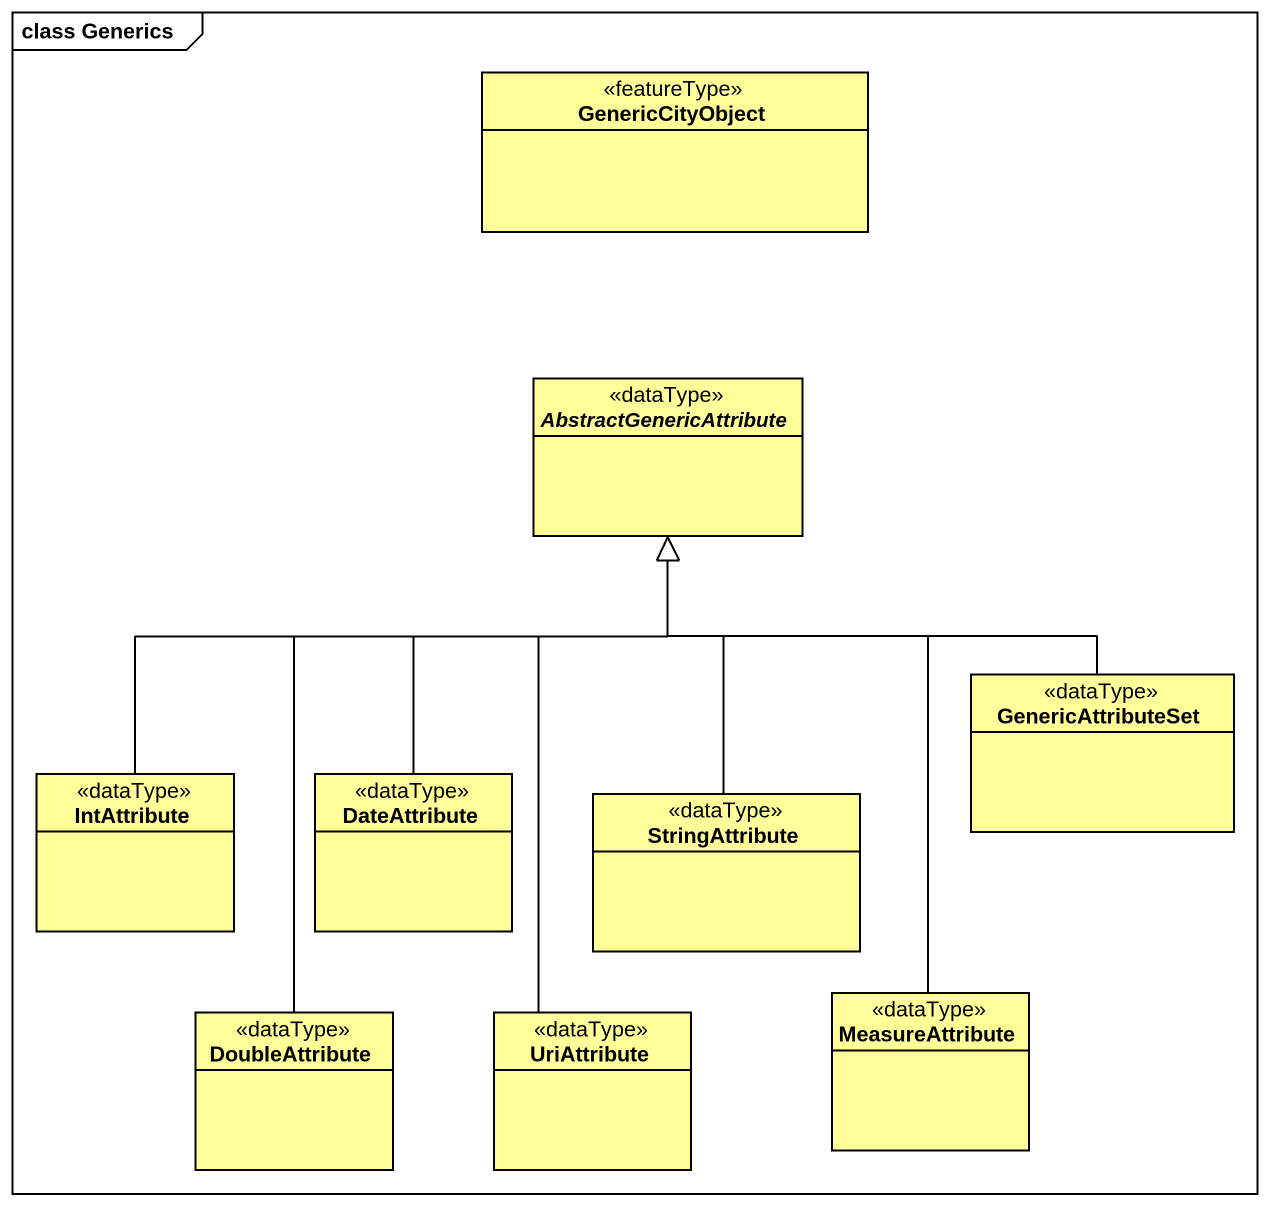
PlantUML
@startuml
mainframe class Generics
hide circle
hide empty members
class GenericCityObject <<featureType>> #FFFE99
abstract class AbstractGenericAttribute <<dataType>> #FFFE99
class GenericAttributeSet <<dataType>> #FFFE99
class IntAttribute <<dataType>> #FFFE99
class DateAttribute <<dataType>> #FFFE99
class StringAttribute <<dataType>> #FFFE99
class DoubleAttribute <<dataType>> #FFFE99
class UriAttribute <<dataType>> #FFFE99
class MeasureAttribute <<dataType>> #FFFE99
GenericAttributeSet -up-|> AbstractGenericAttribute
IntAttribute -up-|> AbstractGenericAttribute
DateAttribute -up-|> AbstractGenericAttribute
StringAttribute -up-|> AbstractGenericAttribute
DoubleAttribute -up-|> AbstractGenericAttribute
UriAttribute -up-|> AbstractGenericAttribute
MeasureAttribute -up-|> AbstractGenericAttribute
@enduml
